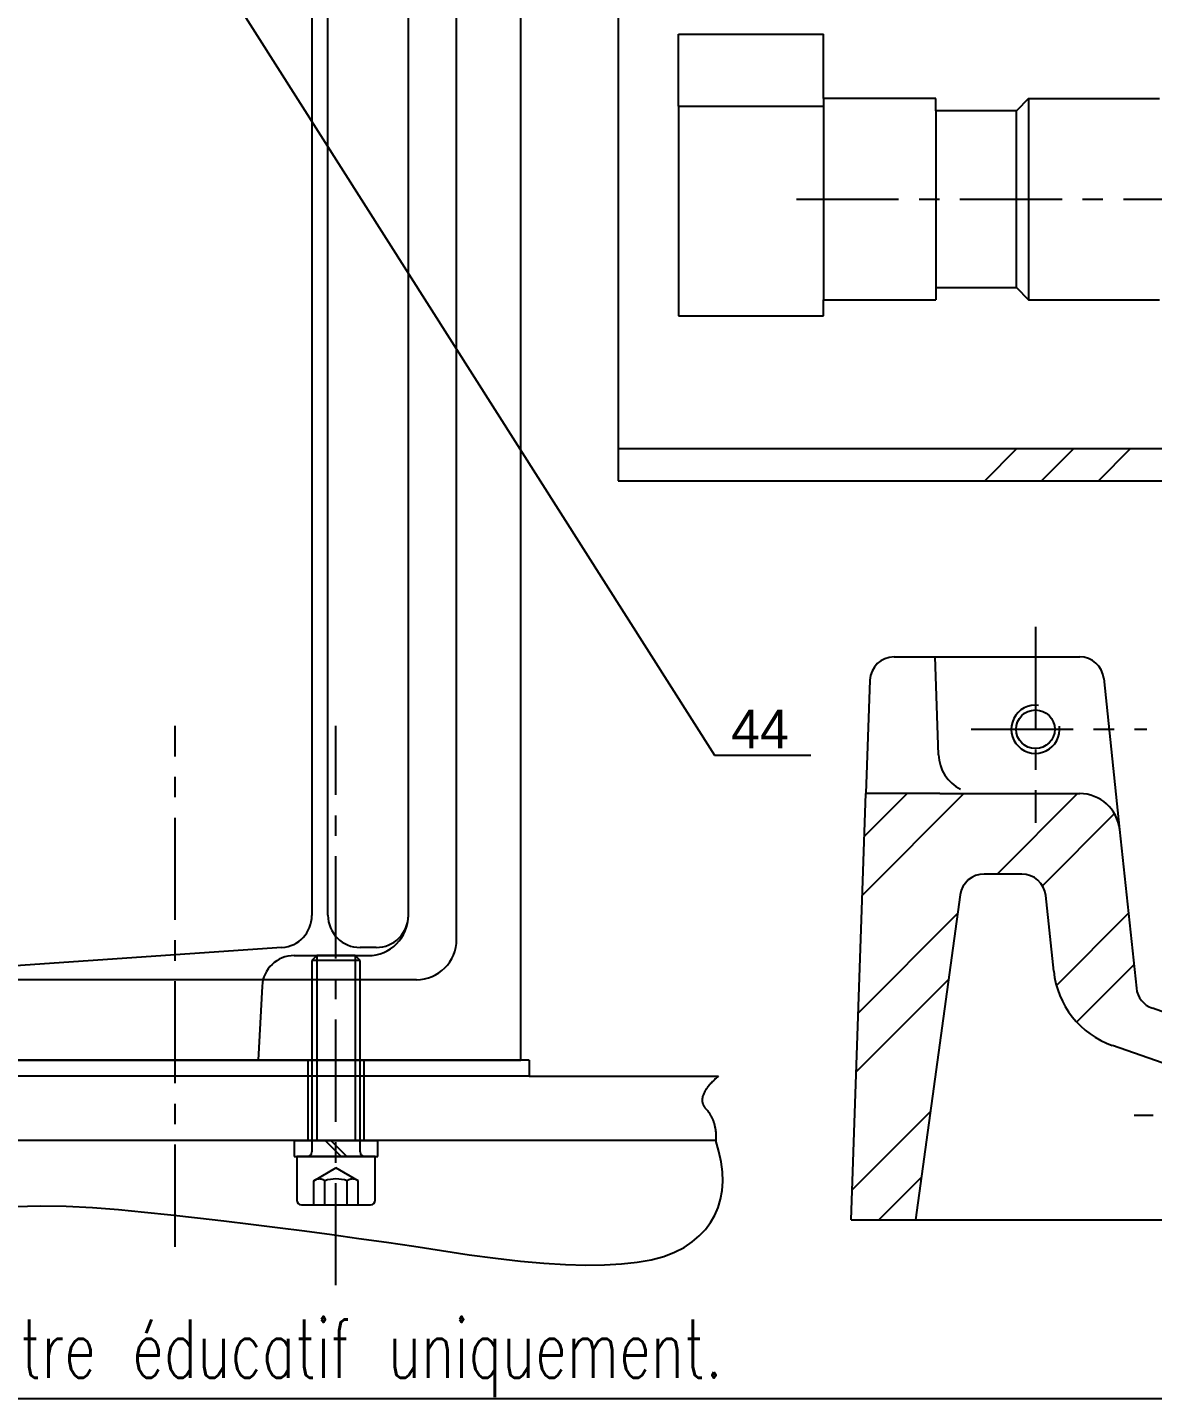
# Model space of a CAD drawing. Header units: millimetres. Extents: x 1 to 584, y 10 to 410.
# Drawn here: x 141.1 to 281, y 10.4 to 180.9 of the extents above; entities that cross this region are included whole.
import ezdxf

# ---------------------------------------------------------------- set-up
doc = ezdxf.new("R2010")
doc.units = ezdxf.units.MM
doc.linetypes.add('CENTERX2', pattern=[20.32, 12.7, -2.54, 2.54, -2.54])
for name, color, linetype in [('AXES', 179, 'Continuous'), ('FORMAT', 179, 'Continuous'), ('PIECE36', 179, 'Continuous'), ('PIECE41', 179, 'Continuous'), ('PIECE42', 179, 'Continuous'), ('PIECE43', 179, 'Continuous'), ('PIECE46', 179, 'Continuous'), ('PIECE8', 179, 'Continuous'), ('PIECE_9_', 179, 'Continuous'), ('REP╚RES', 179, 'Continuous')]:
    doc.layers.add(name, color=color, linetype=linetype)
doc.styles.add('SLDTEXTSTYLE0', font='TXT')
doc.styles.add('SLDTEXTSTYLE3', font='TXT', dxfattribs={"width": 0.7, "bigfont": 'bigfont'})

msp = doc.modelspace()

# ---------------------------------------------------------------- linework, layer by layer
at = {"layer": 'AXES', "color": 7, "linetype": 'CENTERX2'}
for p, q in [((266.42, 106.37), (266.42, 81.99)), ((159.45, 29.3), (159.45, 94.07)), ((179.45, 24.51), (179.45, 94.07)), ((258.41, 93.63), (280.25, 93.63)), ((296.28, 45.63), (278.7, 45.63))]:
    msp.add_line(p, q, dxfattribs=at)
at = {"layer": 'FORMAT', "color": 7}
msp.add_line((9.5, 10.42), (583.5, 10.42), dxfattribs=at)
at = {"layer": 'PIECE36', "color": 7}
for p, q in [((222.05, 171.1), (222.05, 180.03)), ((222.05, 180.03), (240.05, 180.03)), ((240.05, 172.03), (240.05, 180.03)), ((222.05, 171.1), (222.05, 145.03)), ((222.05, 171.1), (240.05, 171.1)), ((254.05, 172.03), (240.05, 172.03)), ((240.05, 172.03), (240.05, 171.1)), ((240.05, 171.1), (240.05, 147.03)), ((254.05, 170.53), (254.05, 172.03)), ((264.05, 170.53), (254.05, 170.53)), ((254.05, 170.53), (254.05, 148.53)), ((265.55, 172.03), (264.05, 170.53)), ((264.05, 148.53), (264.05, 170.53)), ((265.55, 172.03), (281.84, 172.03)), ((265.55, 172.03), (265.55, 147.03)), ((254.05, 148.53), (254.05, 147.03)), ((254.05, 148.53), (264.05, 148.53)), ((264.05, 148.53), (265.55, 147.03)), ((240.05, 147.03), (254.05, 147.03)), ((240.05, 145.03), (240.05, 147.03)), ((265.55, 147.03), (281.84, 147.03)), ((222.05, 145.03), (240.05, 145.03))]:
    msp.add_line(p, q, dxfattribs=at)
at = {"layer": 'PIECE41', "color": 7}
for p, q in [((175.95, 52.5), (100.32, 52.5)), ((175.95, 52.5), (175.95, 42.5)), ((182.95, 52.5), (175.95, 52.5)), ((203.45, 52.5), (182.95, 52.5)), ((182.95, 42.5), (182.95, 52.5)), ((203.45, 52.5), (203.45, 50.5)), ((203.45, 50.5), (99.08, 50.5)), ((203.45, 50.5), (226.99, 50.5)), ((225.98, 49.52), (225.88, 49.41)), ((226.07, 49.62), (225.98, 49.52)), ((226.17, 49.73), (226.07, 49.62)), ((226.27, 49.83), (226.17, 49.73)), ((226.38, 49.94), (226.27, 49.83)), ((226.5, 50.05), (226.38, 49.94)), ((226.61, 50.16), (226.5, 50.05)), ((226.73, 50.27), (226.61, 50.16)), ((226.86, 50.39), (226.73, 50.27)), ((226.99, 50.5), (226.86, 50.39)), ((225.01, 47.8), (224.99, 47.72)), ((225.02, 47.89), (225.01, 47.8)), ((225.04, 47.98), (225.02, 47.89)), ((225.07, 48.06), (225.04, 47.98)), ((225.1, 48.15), (225.07, 48.06)), ((225.13, 48.24), (225.1, 48.15)), ((225.17, 48.34), (225.13, 48.24)), ((225.22, 48.43), (225.17, 48.34)), ((225.26, 48.52), (225.22, 48.43)), ((225.31, 48.62), (225.26, 48.52)), ((225.37, 48.71), (225.31, 48.62)), ((225.43, 48.81), (225.37, 48.71)), ((225.5, 48.91), (225.43, 48.81)), ((225.56, 49.01), (225.5, 48.91)), ((225.64, 49.11), (225.56, 49.01)), ((225.72, 49.21), (225.64, 49.11)), ((225.8, 49.31), (225.72, 49.21)), ((225.88, 49.41), (225.8, 49.31)), ((224.99, 47.63), (224.98, 47.55)), ((224.98, 47.55), (224.98, 47.47)), ((224.98, 47.47), (224.99, 47.39)), ((224.99, 47.72), (224.99, 47.63)), ((224.99, 47.39), (225, 47.31)), ((225, 47.31), (225.01, 47.23)), ((225.01, 47.23), (225.03, 47.15)), ((225.03, 47.15), (225.05, 47.08)), ((225.05, 47.08), (225.08, 47)), ((225.08, 47), (225.11, 46.93)), ((225.11, 46.93), (225.15, 46.85)), ((225.15, 46.85), (225.19, 46.78)), ((225.19, 46.78), (225.23, 46.71)), ((225.23, 46.71), (225.28, 46.64)), ((225.28, 46.64), (225.33, 46.57)), ((225.33, 46.57), (225.39, 46.5)), ((225.39, 46.5), (225.45, 46.43)), ((225.45, 46.43), (225.51, 46.37)), ((225.51, 46.37), (225.57, 46.3)), ((225.57, 46.3), (225.63, 46.23)), ((225.63, 46.23), (225.68, 46.16)), ((225.68, 46.16), (225.74, 46.08)), ((225.74, 46.08), (225.79, 46.01)), ((225.79, 46.01), (225.84, 45.94)), ((225.84, 45.94), (225.89, 45.86)), ((225.89, 45.86), (225.94, 45.79)), ((225.94, 45.79), (225.99, 45.71)), ((225.99, 45.71), (226.03, 45.63)), ((226.03, 45.63), (226.07, 45.55)), ((226.07, 45.55), (226.12, 45.47)), ((226.12, 45.47), (226.16, 45.39)), ((226.16, 45.39), (226.2, 45.31)), ((226.2, 45.31), (226.23, 45.23)), ((226.23, 45.23), (226.27, 45.14)), ((226.27, 45.14), (226.31, 45.06)), ((226.31, 45.06), (226.34, 44.97)), ((226.34, 44.97), (226.37, 44.89)), ((226.37, 44.89), (226.4, 44.8)), ((226.4, 44.8), (226.43, 44.71)), ((226.43, 44.71), (226.46, 44.62)), ((226.46, 44.62), (226.48, 44.53)), ((226.48, 44.53), (226.51, 44.44)), ((226.51, 44.44), (226.53, 44.34)), ((226.53, 44.34), (226.55, 44.25)), ((226.55, 44.25), (226.57, 44.15)), ((226.57, 44.15), (226.59, 44.06)), ((226.59, 44.06), (226.61, 43.96)), ((226.61, 43.96), (226.62, 43.86)), ((226.62, 43.86), (226.64, 43.77)), ((226.64, 43.77), (226.65, 43.67)), ((226.65, 43.67), (226.66, 43.56)), ((226.66, 43.56), (226.67, 43.46)), ((226.67, 43.46), (226.68, 43.36)), ((226.68, 43.36), (226.68, 43.26)), ((226.68, 43.26), (226.69, 43.15)), ((226.69, 43.15), (226.69, 43.05)), ((226.69, 43.05), (226.69, 42.94)), ((226.69, 42.94), (226.69, 42.83)), ((226.69, 42.83), (226.69, 42.72)), ((226.69, 42.72), (226.69, 42.61)), ((175.95, 42.5), (96.11, 42.5)), ((182.95, 42.5), (175.95, 42.5)), ((226.68, 42.5), (182.95, 42.5)), ((226.69, 42.61), (226.68, 42.5)), ((227.07, 41.14), (226.68, 42.5)), ((227.35, 39.84), (227.07, 41.14)), ((227.5, 38.6), (227.35, 39.84)), ((227.55, 37.41), (227.5, 38.6)), ((227.28, 35.2), (227.47, 36.27)), ((227.47, 36.27), (227.55, 37.41)), ((139.47, 34.29), (142.69, 34.37)), ((142.69, 34.37), (145.92, 34.34)), ((145.92, 34.34), (149.16, 34.19)), ((149.16, 34.19), (152.4, 33.92)), ((226.56, 33.21), (226.98, 34.17)), ((226.98, 34.17), (227.28, 35.2)), ((152.4, 33.92), (155.65, 33.59)), ((155.65, 33.59), (158.93, 33.25)), ((158.93, 33.25), (162.22, 32.88)), ((162.22, 32.88), (165.52, 32.5)), ((165.52, 32.5), (168.85, 32.11)), ((226.03, 32.3), (226.56, 33.21)), ((168.85, 32.11), (172.19, 31.69)), ((172.19, 31.69), (175.54, 31.26)), ((175.54, 31.26), (178.92, 30.81)), ((178.92, 30.81), (182.31, 30.34)), ((224.61, 30.64), (225.38, 31.44)), ((225.38, 31.44), (226.03, 32.3)), ((182.31, 30.34), (185.72, 29.86)), ((185.72, 29.86), (189.14, 29.36)), ((189.14, 29.36), (192.58, 28.84)), ((221.56, 28.61), (222.73, 29.21)), ((222.73, 29.21), (223.73, 29.9)), ((223.73, 29.9), (224.61, 30.64)), ((192.58, 28.84), (196.02, 28.31)), ((196.02, 28.31), (199.3, 27.86)), ((199.3, 27.86), (202.39, 27.5)), ((202.39, 27.5), (205.29, 27.24)), ((214.96, 27.16), (216.9, 27.38)), ((216.9, 27.38), (218.65, 27.69)), ((218.65, 27.69), (220.2, 28.1)), ((220.2, 28.1), (221.56, 28.61)), ((205.29, 27.24), (207.99, 27.08)), ((207.99, 27.08), (210.51, 27.01)), ((210.51, 27.01), (212.83, 27.04)), ((212.83, 27.04), (214.96, 27.16))]:
    msp.add_line(p, q, dxfattribs=at)
at = {"layer": 'PIECE42', "color": 7}
for p, q in [((174.25, 42.5), (174.25, 40.5)), ((174.25, 42.5), (178.1, 42.5)), ((178.1, 42.5), (178.81, 42.5)), ((178.1, 42.5), (180.1, 40.5)), ((178.81, 42.5), (184.65, 42.5)), ((178.81, 42.5), (180.81, 40.5)), ((184.65, 40.5), (184.65, 42.5)), ((174.25, 40.5), (180.1, 40.5)), ((180.1, 40.5), (180.81, 40.5)), ((180.81, 40.5), (184.65, 40.5))]:
    msp.add_line(p, q, dxfattribs=at)
at = {"layer": 'PIECE43', "color": 7}
for p, q in [((177.05, 65.5), (176.45, 64.9)), ((182.45, 64.9), (176.45, 64.9)), ((176.45, 64.9), (176.45, 41.1)), ((181.85, 65.5), (177.05, 65.5)), ((177.05, 65.5), (177.05, 42.46)), ((182.45, 64.9), (181.85, 65.5)), ((181.85, 65.5), (181.85, 42.46)), ((182.45, 41.1), (182.45, 64.9)), ((182.45, 42.46), (176.45, 42.46)), ((184.34, 40.5), (174.56, 40.5)), ((174.56, 40.5), (174.56, 35.1)), ((184.34, 35.1), (184.34, 40.5)), ((176.68, 37.5), (179.45, 39.1)), ((176.7, 37.51), (176.68, 37.5)), ((176.71, 37.52), (176.7, 37.51)), ((176.73, 37.53), (176.71, 37.52)), ((176.74, 37.54), (176.73, 37.53)), ((176.76, 37.55), (176.74, 37.54)), ((176.77, 37.56), (176.76, 37.55)), ((176.79, 37.56), (176.77, 37.56)), ((176.81, 37.57), (176.79, 37.56)), ((176.82, 37.58), (176.81, 37.57)), ((176.84, 37.59), (176.82, 37.58)), ((176.85, 37.59), (176.84, 37.59)), ((176.87, 37.6), (176.85, 37.59)), ((176.88, 37.61), (176.87, 37.6)), ((176.9, 37.62), (176.88, 37.61)), ((176.91, 37.62), (176.9, 37.62)), ((176.93, 37.63), (176.91, 37.62)), ((176.95, 37.63), (176.93, 37.63)), ((176.96, 37.64), (176.95, 37.63)), ((176.98, 37.65), (176.96, 37.64)), ((176.99, 37.65), (176.98, 37.65)), ((177.01, 37.66), (176.99, 37.65)), ((177.02, 37.66), (177.01, 37.66)), ((177.04, 37.67), (177.02, 37.66)), ((177.05, 37.67), (177.04, 37.67)), ((177.07, 37.67), (177.05, 37.67)), ((177.09, 37.68), (177.07, 37.67)), ((177.1, 37.68), (177.09, 37.68)), ((177.12, 37.69), (177.1, 37.68)), ((177.13, 37.69), (177.12, 37.69)), ((177.15, 37.69), (177.13, 37.69)), ((177.16, 37.7), (177.15, 37.69)), ((177.18, 37.7), (177.16, 37.7)), ((177.19, 37.7), (177.18, 37.7)), ((177.21, 37.7), (177.19, 37.7)), ((177.23, 37.71), (177.21, 37.7)), ((177.24, 37.71), (177.23, 37.71)), ((177.26, 37.71), (177.24, 37.71)), ((177.27, 37.71), (177.26, 37.71)), ((177.29, 37.71), (177.27, 37.71)), ((177.3, 37.71), (177.29, 37.71)), ((177.32, 37.71), (177.3, 37.71)), ((177.34, 37.72), (177.32, 37.71)), ((177.35, 37.72), (177.34, 37.72)), ((177.37, 37.72), (177.35, 37.72)), ((177.38, 37.72), (177.37, 37.72)), ((177.4, 37.72), (177.38, 37.72)), ((177.41, 37.72), (177.4, 37.72)), ((177.43, 37.71), (177.41, 37.72)), ((177.44, 37.71), (177.43, 37.71)), ((177.46, 37.71), (177.44, 37.71)), ((177.48, 37.71), (177.46, 37.71)), ((177.49, 37.71), (177.48, 37.71)), ((177.51, 37.71), (177.49, 37.71)), ((177.52, 37.71), (177.51, 37.71)), ((177.54, 37.7), (177.52, 37.71)), ((177.55, 37.7), (177.54, 37.7)), ((177.57, 37.7), (177.55, 37.7)), ((177.58, 37.7), (177.57, 37.7)), ((177.6, 37.69), (177.58, 37.7)), ((177.62, 37.69), (177.6, 37.69)), ((177.63, 37.69), (177.62, 37.69)), ((177.65, 37.68), (177.63, 37.69)), ((177.66, 37.68), (177.65, 37.68)), ((177.68, 37.67), (177.66, 37.68)), ((177.69, 37.67), (177.68, 37.67)), ((177.71, 37.67), (177.69, 37.67)), ((177.72, 37.66), (177.71, 37.67)), ((177.74, 37.66), (177.72, 37.66)), ((177.76, 37.65), (177.74, 37.66)), ((177.77, 37.65), (177.76, 37.65)), ((177.79, 37.64), (177.77, 37.65)), ((177.8, 37.63), (177.79, 37.64)), ((177.82, 37.63), (177.8, 37.63)), ((177.83, 37.62), (177.82, 37.63)), ((177.85, 37.62), (177.83, 37.62)), ((177.86, 37.61), (177.85, 37.62)), ((177.88, 37.6), (177.86, 37.61)), ((177.9, 37.59), (177.88, 37.6)), ((177.91, 37.59), (177.9, 37.59)), ((177.93, 37.58), (177.91, 37.59)), ((177.94, 37.57), (177.93, 37.58)), ((177.96, 37.56), (177.94, 37.57)), ((177.97, 37.56), (177.96, 37.56)), ((177.99, 37.55), (177.97, 37.56)), ((178, 37.54), (177.99, 37.55)), ((178.02, 37.53), (178, 37.54)), ((178.04, 37.52), (178.02, 37.53)), ((178.05, 37.51), (178.04, 37.52)), ((178.07, 37.5), (178.05, 37.51)), ((182.22, 37.5), (179.45, 39.1)), ((180.85, 37.51), (180.84, 37.5)), ((180.87, 37.52), (180.85, 37.51)), ((180.88, 37.53), (180.87, 37.52)), ((180.9, 37.54), (180.88, 37.53)), ((180.92, 37.55), (180.9, 37.54)), ((180.93, 37.56), (180.92, 37.55)), ((180.95, 37.56), (180.93, 37.56)), ((180.96, 37.57), (180.95, 37.56)), ((180.98, 37.58), (180.96, 37.57)), ((180.99, 37.59), (180.98, 37.58)), ((181.01, 37.59), (180.99, 37.59)), ((181.02, 37.6), (181.01, 37.59)), ((181.04, 37.61), (181.02, 37.6)), ((181.06, 37.62), (181.04, 37.61)), ((181.07, 37.62), (181.06, 37.62)), ((181.09, 37.63), (181.07, 37.62)), ((181.1, 37.63), (181.09, 37.63)), ((181.12, 37.64), (181.1, 37.63)), ((181.13, 37.65), (181.12, 37.64)), ((181.15, 37.65), (181.13, 37.65)), ((181.16, 37.66), (181.15, 37.65)), ((181.18, 37.66), (181.16, 37.66)), ((181.2, 37.67), (181.18, 37.66)), ((181.21, 37.67), (181.2, 37.67)), ((181.23, 37.67), (181.21, 37.67)), ((181.24, 37.68), (181.23, 37.67)), ((181.26, 37.68), (181.24, 37.68)), ((181.27, 37.69), (181.26, 37.68)), ((181.29, 37.69), (181.27, 37.69)), ((181.31, 37.69), (181.29, 37.69)), ((181.32, 37.7), (181.31, 37.69)), ((181.34, 37.7), (181.32, 37.7)), ((181.35, 37.7), (181.34, 37.7)), ((181.37, 37.7), (181.35, 37.7)), ((181.38, 37.71), (181.37, 37.7)), ((181.4, 37.71), (181.38, 37.71)), ((181.41, 37.71), (181.4, 37.71)), ((181.43, 37.71), (181.41, 37.71)), ((181.45, 37.71), (181.43, 37.71)), ((181.46, 37.71), (181.45, 37.71)), ((181.48, 37.71), (181.46, 37.71)), ((181.49, 37.72), (181.48, 37.71)), ((181.51, 37.72), (181.49, 37.72)), ((181.52, 37.72), (181.51, 37.72)), ((181.54, 37.72), (181.52, 37.72)), ((181.55, 37.72), (181.54, 37.72)), ((181.57, 37.72), (181.55, 37.72)), ((181.59, 37.71), (181.57, 37.72)), ((181.6, 37.71), (181.59, 37.71)), ((181.62, 37.71), (181.6, 37.71)), ((181.63, 37.71), (181.62, 37.71)), ((181.65, 37.71), (181.63, 37.71)), ((181.66, 37.71), (181.65, 37.71)), ((181.68, 37.71), (181.66, 37.71)), ((181.69, 37.7), (181.68, 37.71)), ((181.71, 37.7), (181.69, 37.7)), ((181.73, 37.7), (181.71, 37.7)), ((181.74, 37.7), (181.73, 37.7)), ((181.76, 37.69), (181.74, 37.7)), ((181.77, 37.69), (181.76, 37.69)), ((181.79, 37.69), (181.77, 37.69)), ((181.8, 37.68), (181.79, 37.69)), ((181.82, 37.68), (181.8, 37.68)), ((181.83, 37.67), (181.82, 37.68)), ((181.85, 37.67), (181.83, 37.67)), ((181.87, 37.67), (181.85, 37.67)), ((181.88, 37.66), (181.87, 37.67)), ((181.9, 37.66), (181.88, 37.66)), ((181.91, 37.65), (181.9, 37.66)), ((181.93, 37.65), (181.91, 37.65)), ((181.94, 37.64), (181.93, 37.65)), ((181.96, 37.63), (181.94, 37.64)), ((181.97, 37.63), (181.96, 37.63)), ((181.99, 37.62), (181.97, 37.63)), ((182.01, 37.62), (181.99, 37.62)), ((182.02, 37.61), (182.01, 37.62)), ((182.04, 37.6), (182.02, 37.61)), ((182.05, 37.59), (182.04, 37.6)), ((182.07, 37.59), (182.05, 37.59)), ((182.08, 37.58), (182.07, 37.59)), ((182.1, 37.57), (182.08, 37.58)), ((182.11, 37.56), (182.1, 37.57)), ((182.13, 37.56), (182.11, 37.56)), ((182.15, 37.55), (182.13, 37.56)), ((182.16, 37.54), (182.15, 37.55)), ((182.18, 37.53), (182.16, 37.54)), ((182.19, 37.52), (182.18, 37.53)), ((182.21, 37.51), (182.19, 37.52)), ((182.22, 37.5), (182.21, 37.51)), ((176.68, 34.5), (176.68, 37.5)), ((178.07, 34.5), (178.07, 37.5)), ((180.84, 34.5), (180.84, 37.5)), ((182.22, 34.5), (182.22, 37.5)), ((175.16, 34.5), (183.74, 34.5))]:
    msp.add_line(p, q, dxfattribs=at)
for centre, radius, start, end in [((175.85, 41.1), 0.6, 270, 0), ((183.05, 41.1), 0.6, 180, 270), ((179.45, 33.13), 4.59, 90, 107.588), ((179.45, 33.13), 4.59, 72.412, 90), ((175.16, 35.1), 0.6, 180, 270), ((183.74, 35.1), 0.6, 270, 0)]:
    msp.add_arc(centre, radius, start, end, dxfattribs=at)
at = {"layer": 'PIECE46', "color": 7}
for p, q in [((214.55, 190.53), (214.55, 128.53)), ((214.55, 128.53), (214.55, 124.53)), ((214.55, 128.53), (386.55, 128.53)), ((214.55, 128.48), (214.61, 128.53)), ((260.11, 124.53), (264.11, 128.53)), ((267.18, 124.53), (271.18, 128.53)), ((274.25, 124.53), (278.25, 128.53)), ((214.55, 124.53), (411.55, 124.53))]:
    msp.add_line(p, q, dxfattribs=at)
at = {"layer": 'PIECE8', "color": 7}
for p, q in [((176.45, 218.19), (176.45, 70.48)), ((178.45, 70.5), (178.45, 216.95)), ((188.45, 70.5), (188.45, 199.06)), ((194.45, 67.5), (194.45, 199.06)), ((202.45, 52.5), (202.45, 199.06)), ((248.84, 102.63), (253.94, 102.63)), ((253.94, 102.63), (271.93, 102.63)), ((254.37, 90.46), (253.94, 102.63)), ((245.84, 99.74), (245.35, 85.63)), ((274.92, 99.95), (276.89, 81.16)), ((243.5, 32.63), (245.35, 85.63)), ((244.91, 73.02), (257.52, 85.63)), ((245.17, 80.35), (250.45, 85.63)), ((254.54, 85.63), (245.35, 85.63)), ((254.54, 85.63), (259.37, 85.63)), ((259.37, 85.63), (271.92, 85.63)), ((261.66, 75.63), (271.66, 85.63)), ((267.28, 74.18), (276.24, 83.14)), ((276.89, 81.16), (278.97, 61.45)), ((264.72, 75.63), (260.04, 75.63)), ((257.06, 73.04), (251.5, 32.63)), ((268.69, 63.55), (267.7, 72.95)), ((244.4, 58.37), (256.74, 70.71)), ((269.03, 61.79), (277.99, 70.75)), ((172.73, 66.49), (126.73, 63.35)), ((184.45, 66.5), (182.45, 66.5)), ((174.25, 65.5), (183.45, 65.5)), ((271.56, 57.24), (278.66, 64.35)), ((189.45, 62.5), (92.99, 62.5)), ((170.25, 61.71), (169.77, 52.5)), ((244.14, 51.04), (255.61, 62.51)), ((322.09, 44.46), (280.96, 58.94)), ((320.1, 38.8), (275.98, 54.33)), ((94.22, 52.5), (169.77, 52.5)), ((169.77, 52.5), (194.45, 52.5)), ((194.45, 52.5), (202.45, 52.5)), ((243.63, 36.39), (253.36, 46.11)), ((246.95, 32.63), (252.23, 37.91)), ((243.5, 32.63), (251.5, 32.63)), ((251.5, 32.63), (316.91, 32.63))]:
    msp.add_line(p, q, dxfattribs=at)
msp.add_circle((266.42, 93.63), 2.4, dxfattribs=at)
for centre, radius, start, end in [((248.84, 99.63), 3, 90, 178), ((271.93, 99.63), 3, 6.009, 90), ((266.42, 93.63), 3, 82.5, 7.5), ((259.37, 90.63), 5, 182, 243.2689), ((271.92, 80.63), 5, 6.009, 90), ((260.04, 72.63), 3, 90, 172.1603), ((264.72, 72.63), 3, 6.009, 90), ((172.45, 70.48), 4, 273.9131, 0), ((182.45, 70.5), 4, 180, 270), ((183.45, 70.5), 5, 270, 0), ((184.45, 70.5), 4, 270, 0), ((189.45, 67.5), 5, 270, 0), ((174.25, 61.5), 4, 90, 177), ((279.63, 64.7), 11, 186.009, 250.6155), ((281.95, 61.77), 3, 186.009, 250.6155)]:
    msp.add_arc(centre, radius, start, end, dxfattribs=at)
at = {"layer": 'PIECE_9_', "color": 7, "linetype": 'CENTERX2'}
msp.add_line((236.71, 159.53), (474.53, 159.53), dxfattribs=at)
at = {"layer": 'REP╚RES', "color": 7}
for p, q in [((149.55, 211.53), (226.5, 90.42)), ((226.5, 90.42), (238.5, 90.42))]:
    msp.add_line(p, q, dxfattribs=at)

# ---------------------------------------------------------------- texts
at = {"color": 7, "linetype": 'Continuous', "insert": (0, 20.27), "char_height": 7.266, "attachment_point": 1, "style": 'SLDTEXTSTYLE3'}
msp.add_mtext("Produit d'éducation SOLIDWORKS – A titre éducatif uniquement.", dxfattribs=at)
at = {"layer": 'REP╚RES', "color": 7, "insert": (228.6, 96.08), "char_height": 4.8, "attachment_point": 1, "style": 'SLDTEXTSTYLE0'}
msp.add_mtext('44', dxfattribs=at)

doc.saveas('drawing.dxf')
